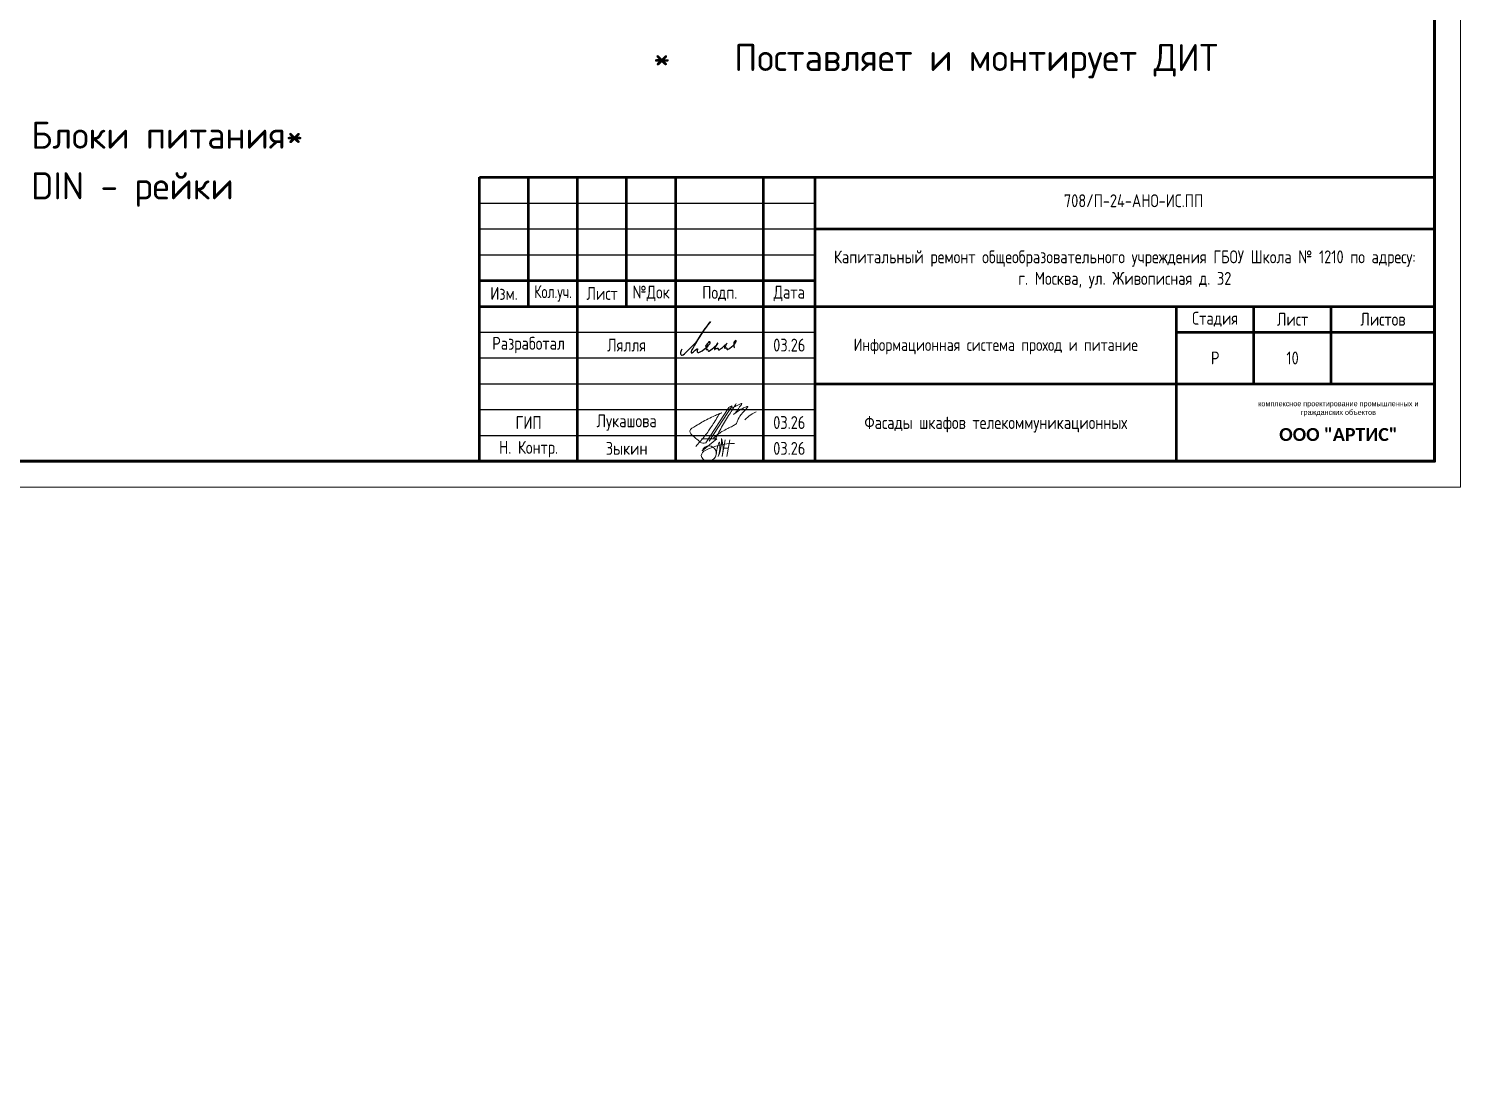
# Model space of a CAD drawing. Header units: millimetres. Extents: x -695119 to 412940, y -249585 to 622758.
# Drawn here: x -480843 to -453109, y 53865 to 74249 of the extents above; entities that cross this region are included whole.
import ezdxf
from ezdxf.enums import TextEntityAlignment as Align

# ---------------------------------------------------------------- set-up
doc = ezdxf.new("R2010")
doc.units = ezdxf.units.MM
for name, color, linetype, lineweight in [('(АР) Текст', 7, 'Continuous', 25), ('__ФОРМАТ', 7, 'Continuous', 40), ('Подписи', 7, 'Continuous', 13)]:
    doc.layers.add(name, color=color, linetype=linetype, lineweight=lineweight)
for name, color, linetype in [('__НАДПИСИ', 7, 'Continuous'), ('СОТ', 7, 'Continuous'), ('стена', 20, 'Continuous')]:
    doc.layers.add(name, color=color, linetype=linetype)
doc.layers.add('PDF _СОТ', color=7, linetype='Continuous', true_color=0xb82d00)
doc.layers.add('Границы листа', color=7, linetype='Continuous', lineweight=0, plot=False)
doc.layers.add('ОФ_подписи', color=5, linetype='Continuous', lineweight=13, true_color=0x0000ff)
doc.styles.add('GOST 2.304 type A', font='', dxfattribs={"height": 250})
doc.styles.add('GOST-2.304_Type-B_italic', font='')
doc.styles.add('ISOCPEUR', font='isocpeur.ttf', dxfattribs={"width": 0.9, "height": 350})
doc.styles.add('RubezhCAD', font='', dxfattribs={"oblique": 10})
doc.styles.get("Standard").update_dxf_attribs({"font": ''})
doc.styles.add('ГОСТ 2.304', font='')
doc.styles.get('GOST 2.304 type A').set_extended_font_data('GOST 2.304 type A')
doc.styles.get('GOST-2.304_Type-B_italic').set_extended_font_data('GOST type B')
doc.styles.get('RubezhCAD').set_extended_font_data('GOST type A')
doc.styles.get('Standard').set_extended_font_data('GOST type B')
doc.styles.get('ГОСТ 2.304').set_extended_font_data('GOST 2.304 type A')

# ---------------------------------------------------------------- blocks, each defined once
blk = doc.blocks.new('*U12')
at = {"lineweight": -2}
blk.add_lwpolyline([(20, 5), (415, 5), (415, 292), (20, 292)], close=True, dxfattribs=at)
at = {"layer": 'Границы листа'}
blk.add_lwpolyline([(420, 0), (0, 0), (0, 297), (420, 297)], close=True, dxfattribs=at)
at = {"lineweight": 13, "oblique": 10, "flags": 8}
blk.add_attdef('ФОРМАТ', (380.94, 1.12), '', height=3, dxfattribs=at)
blk = doc.blocks.new('П_Зыкин')
at = {"layer": 'ОФ_подписи', "color": 5, "ltscale": 100, "transparency": 33554687}
for p, q in [((142, 249), (62, -174)), ((102, 37), (218, 37)), ((258, 249), (178, -174))]:
    blk.add_line(p, q, dxfattribs=at)
blk.add_lwpolyline([(-462, 273), (-74, 273), (-446, -30)], dxfattribs=at)
for centre, radius, start, end in [((-271, -94), 186, 314.2393, 159.9348), ((345, -1372), 1523, 88.8758, 117.8788), ((1109, -252), 1204, 158.7593, 174.231), ((-1024, 224), 1068, 337.8144, 2.8859), ((-849, 72), 852, 342.8308, 7.4815), ((-9, 182), 4.48, 8.9691, 155.6551), ((-643, 22), 732, 344.4555, 20.462), ((-318, -169), 151, 108.7568, 173.4251), ((-287, -115), 185, 191.5358, 322.3512)]:
    blk.add_arc(centre, radius, start, end, dxfattribs=at)
blk = doc.blocks.new('П_Лукашова')
at = {"layer": 'ОФ_подписи', "color": 5}
for p, q in [((221, 339), (-221, -339)), ((286, 371), (-156, -307)), ((283, 370), (218, 338))]:
    blk.add_line(p, q, dxfattribs=at)
for points in [[(366, 415), (236, 213), (85, -37), (-50, -300)], [(221, 301), (344, 360), (434, 401), (475, 416), (464, 395), (420, 336), (342, 232), (310, 203), (337, 221), (420, 283), (490, 322), (558, 352), (576, 358), (491, 240), (403, 113), (374, 49), (360, 20)], [(-221, -339), (-276, -344), (-368, -289), (-446, -221), (-505, -166), (-522, -116), (-412, -16), (-295, 56), (-173, 120), (-49, 179), (33, 216), (87, 237), (52, 221), (11, 167), (-59, 51), (-126, -52), (-177, -132), (-256, -231), (-409, -409)], [(360, 20), (294, -18), (203, -65), (91, -124), (-73, -248)], [(530, 102), (646, 199), (748, 254)]]:
    blk.add_spline(points, degree=3, dxfattribs=at)
blk = doc.blocks.new('штамп')
at = {"layer": '__ФОРМАТ', "linetype": 'Continuous', "lineweight": 50}
for p, q in [((531929, 45357), (531929, 50857)), ((531929, 50857), (550429, 50857)), ((532879, 48357), (532879, 50857)), ((533829, 45357), (533829, 50857)), ((534779, 48357), (534779, 50857)), ((535729, 45357), (535729, 50857)), ((537429, 45357), (537429, 50857)), ((538429, 45357), (538429, 50857)), ((550429, 45357), (550429, 50857)), ((538429, 49857), (550429, 49857)), ((531929, 48857), (538429, 48857)), ((531929, 48357), (550429, 48357)), ((545429, 45357), (545429, 48357)), ((546929, 46857), (546929, 48357)), ((548429, 46857), (548429, 48357)), ((545429, 47857), (550429, 47857)), ((538429, 46857), (550429, 46857)), ((531929, 45357), (550429, 45357))]:
    blk.add_line(p, q, dxfattribs=at)
at = {"layer": '__ФОРМАТ', "linetype": 'Continuous', "lineweight": -2}
for p, q in [((531929, 50357), (538429, 50357)), ((531929, 49857), (538429, 49857)), ((531929, 49357), (538429, 49357)), ((531929, 48857), (538429, 48857)), ((531929, 47857), (538429, 47857)), ((531929, 47357), (538429, 47357)), ((531929, 46857), (538429, 46857)), ((538429, 46857), (550429, 46857)), ((531929, 46357), (538429, 46357)), ((531929, 45857), (538429, 45857))]:
    blk.add_line(p, q, dxfattribs=at)
at = {"layer": 'Подписи', "color": 5, "lineweight": 25}
blk.add_lwpolyline([(535847, 47525), (535833, 47500), (535823, 47461), (535824, 47440), (535829, 47423), (535840, 47414), (535857, 47413), (535876, 47421), (535897, 47435), (535917, 47454), (536005, 47539), (536088, 47624), (536142, 47690), (536203, 47776), (536266, 47874), (536323, 47953), (536362, 48009), (536395, 48059), (536405, 48060), (536397, 48045), (536295, 47925), (536205, 47790), (536095, 47603), (536059, 47544), (536038, 47506), (536029, 47485), (536027, 47473), (536027, 47462), (536031, 47457), (536037, 47454), (536045, 47456), (536057, 47466), (536072, 47479), (536107, 47506), (536133, 47525), (536147, 47532), (536152, 47532), (536153, 47529), (536150, 47520), (536147, 47504), (536146, 47491), (536148, 47479), (536150, 47471), (536157, 47465), (536166, 47462), (536178, 47464), (536189, 47469), (536215, 47480), (536240, 47498), (536281, 47529), (536306, 47550), (536324, 47567), (536342, 47582), (536372, 47609), (536388, 47629), (536397, 47646), (536399, 47657), (536398, 47666), (536393, 47671), (536383, 47671), (536372, 47667), (536356, 47653), (536336, 47632), (536323, 47612), (536313, 47599), (536309, 47587), (536310, 47579), (536315, 47575), (536326, 47579), (536335, 47585), (536344, 47592), (536348, 47595), (536352, 47596), (536354, 47595), (536355, 47592), (536349, 47583), (536342, 47575), (536334, 47561), (536326, 47547), (536322, 47538), (536320, 47531), (536321, 47523), (536325, 47519), (536328, 47519), (536333, 47524), (536338, 47527), (536344, 47526), (536346, 47520), (536351, 47508), (536355, 47498), (536359, 47493), (536366, 47491), (536375, 47491), (536385, 47497), (536412, 47513), (536436, 47532), (536466, 47559), (536491, 47583), (536517, 47607), (536529, 47621), (536545, 47642), (536547, 47643), (536546, 47644), (536543, 47644), (536541, 47642), (536538, 47637), (536499, 47577), (536491, 47558), (536482, 47544), (536480, 47535), (536479, 47529), (536481, 47524), (536483, 47522), (536489, 47523), (536494, 47526), (536502, 47532), (536512, 47539), (536522, 47544), (536530, 47548), (536541, 47549), (536547, 47546), (536550, 47541), (536551, 47531), (536552, 47525), (536553, 47521), (536558, 47517), (536562, 47515), (536568, 47515), (536575, 47517), (536583, 47523), (536596, 47533), (536617, 47547), (536636, 47561), (536659, 47583), (536688, 47609), (536702, 47620), (536713, 47630), (536721, 47636), (536727, 47641), (536727, 47643), (536726, 47644), (536723, 47643), (536720, 47638), (536715, 47629), (536693, 47594), (536681, 47575), (536676, 47566), (536674, 47557), (536677, 47551), (536679, 47547), (536684, 47546), (536689, 47549), (536695, 47552), (536700, 47554), (536709, 47554), (536716, 47551), (536717, 47545), (536719, 47535), (536721, 47527), (536725, 47524), (536731, 47520), (536741, 47523), (536747, 47528), (536757, 47534), (536779, 47550), (536809, 47572), (536842, 47600), (536865, 47623), (536880, 47642), (536895, 47664), (536899, 47675), (536901, 47684), (536898, 47689), (536891, 47693), (536881, 47689), (536873, 47682), (536862, 47668), (536856, 47654), (536855, 47638), (536856, 47622), (536856, 47598), (536858, 47583), (536860, 47572), (536864, 47560), (536871, 47551)], dxfattribs=at)
at = {"layer": 'ОФ_подписи'}
for name, p, xscale, yscale, zscale in [('П_Лукашова', (536533, 46057), 1.010226427429054, 1.010226427429054, 1.010226427429054), ('П_Зыкин', (536581, 45585), 0.7621923841183493, 0.7621923841183493, 0.7621923841183493)]:
    blk.add_blockref(name, p, dxfattribs=dict(at, xscale=xscale, yscale=yscale, zscale=zscale))
at = {"color": 0, "transparency": 33554687, "attachment_point": 5, "style": 'ГОСТ 2.304'}
for s, insert, char_height, width in [('{\\fArial|b0|i0|c204|p34;комплексное проектирование промышленных и гражданских объектов}', (548566, 46374), 100, 3372.21), ('{\\fCorbel Light|b1|i0|c204|p34;ООО "АРТИС"}', (548566, 45874), 250, 4171.2)]:
    blk.add_mtext(s, dxfattribs=dict(at, insert=insert, char_height=char_height, width=width))
at = {"layer": '__НАДПИСИ', "lineweight": 9, "ltscale": 2, "style": 'ISOCPEUR', "flags": 1}
blk.add_attdef('NOTATION', (548864, 51134), '', height=250, dxfattribs=at)
at = {"layer": '__НАДПИСИ', "lineweight": 9, "ltscale": 2, "style": 'RubezhCAD', "oblique": 10}
blk.add_attdef('SHEET', text='', height=250, dxfattribs=at).set_placement((547679, 47357), align=Align.MIDDLE_CENTER)
at = {"layer": '__ФОРМАТ', "color": 7, "linetype": 'Continuous', "lineweight": 20, "attachment_point": 5, "style": 'GOST 2.304 type A'}
for s, insert, char_height, width in [('Капитальный ремонт общеобразовательного учреждения ГБОУ Школа № 1210 по адресу:      \\Pг. Москва, ул. Живописная д. 32', (544429, 49073), 250, 12000), ('\\pi-7.5,l7.5,t7.5;{\\W0.9;\\C256;Кол.уч.}', (533354, 48607), 250, 950), ('Информационная система проход и питание \\P ', (541929, 47381), 240, 7000)]:
    blk.add_mtext(s, dxfattribs=dict(at, insert=insert, char_height=char_height, width=width))
at = {"layer": '__ФОРМАТ', "color": 7, "linetype": 'Continuous', "lineweight": 20, "char_height": 250, "attachment_point": 5, "line_spacing_factor": 1.2, "style": 'GOST 2.304 type A'}
for s, insert, width in [('\\pi-7.5,l7.5,t7.5;{\\C256;Изм.}', (532404, 48607), 950), ('\\pi-7.5,l7.5,t7.5;{\\C256;Лист}', (534304, 48607), 950), ('\\pi-7.5,l7.5,t7.5;{\\C256;№Док}', (535254, 48607), 950), ('\\pi-7.5,l7.5,t7.5;{\\C256;Подп.}', (536584, 48607), 1710.72), ('\\pi-7.5,l7.5,t7.5;{\\C256;Дата}', (537929, 48607), 1000), ('\\pi-7.5,l7.5,t7.5;{\\C256;Стадия}', (546179, 48107), 1500), ('\\pi-7.5,l7.5,t7.5;{\\C256;Лист}', (547679, 48107), 1500), ('\\pi-7.5,l7.5,t7.5;{\\C256;Листов}', (549429, 48107), 2000), ('\\pi-7.5,l7.5,t7.5;{\\C256;Разработал}', (532879, 47607), 1900), ('{\\C256;Лялля}', (534779, 47607), 1900), ('{\\C256;03.26}', (537929, 47607), 1000), ('\\pi-750,l750,t750;{\\C256;Р}', (546179, 47357), 1500), ('\\pi-7.5,l7.5,t7.5;{\\C256;ГИП}', (532879, 46107), 1900), ('{\\C256;Лукашова}', (534779, 46107), 1900), ('{\\C256;03.26}', (537929, 46107), 1000), ('{\\C256;Н. Контр. }', (532879, 45592), 1900), ('\\pi-750,l750,t750;{\\C256;Зыкин}', (534779, 45607), 1900), ('{\\C256;03.26}', (537929, 45607), 1000)]:
    blk.add_mtext(s, dxfattribs=dict(at, insert=insert, width=width))
at = {"layer": 'стена', "color": 18, "true_color": 0x000000, "insert": (543249, 50527), "char_height": 250, "width": 3851.47, "attachment_point": 1, "style": 'GOST 2.304 type A'}
blk.add_mtext('708/П-24-АНО-ИС.ПП', dxfattribs=at)

msp = doc.modelspace()

# ---------------------------------------------------------------- hatches: boundary and pattern name
at = {"lineweight": 0, "true_color": 0xc7c8ca}
h = msp.add_hatch(color=9, dxfattribs=at)
h.dxf.hatch_style = 1
h.paths.add_polyline_path([(-491549.468, 70254.534), (-491212.534, 70254.534), (-491212.534, 77496.723), (-481665.797, 77496.723), (-481665.797, 69302.754), (-481335.518, 69302.754), (-481335.518, 77970.909), (-491549.468, 77970.909)])
h.paths.add_polyline_path([(-491212.534, 70254.534), (-491549.468, 70254.534), (-491549.468, 69814.077), (-491212.534, 69814.077)], flags=17)
h.paths.add_polyline_path([(-491212.534, 69814.077), (-491549.468, 69814.077), (-491549.468, 69302.754), (-491212.534, 69302.754)], flags=17)
h.paths.add_polyline_path([(-481335.518, 68829.712), (-481335.518, 69302.754), (-491549.468, 69302.754), (-491549.468, 68829.712)])
h.paths.add_polyline_path([(-466702.069, 78000.672), (-463359.044, 78000.672), (-463359.044, 78781.368), (-466702.069, 78781.368)], flags=9)
h.paths.add_polyline_path([(-491666.76, 77985.16), (-488610.229, 77985.16), (-488610.229, 78765.856), (-491666.76, 78765.856)], flags=9)
h.paths.add_polyline_path([(-465548.911, 53865.254), (-463385.627, 53865.254), (-463385.627, 54645.95), (-465548.911, 54645.95)], flags=9)
h.paths.add_polyline_path([(-465548.911, 54440.017), (-463385.627, 54440.017), (-463385.627, 55220.713), (-465548.911, 55220.713)], flags=9)
h.paths.add_polyline_path([(-477384.787, 65145.67), (-476386.219, 65145.67), (-476386.219, 66286.891), (-477384.787, 66286.891)], flags=9)
h.paths.add_polyline_path([(-477361.012, 64218.897), (-476409.994, 64218.897), (-476409.994, 65360.119), (-477361.012, 65360.119)], flags=9)
h.paths.add_polyline_path([(-477361.012, 63299.079), (-476409.994, 63299.079), (-476409.994, 64440.3), (-477361.012, 64440.3)], flags=9)
h.paths.add_polyline_path([(-477313.461, 62372.306), (-476457.545, 62372.306), (-476457.545, 63513.527), (-477313.461, 63513.527)], flags=9)
h.paths.add_polyline_path([(-477479.889, 76273.897), (-476291.117, 76273.897), (-476291.117, 77415.118), (-477479.889, 77415.118)], flags=9)
h.paths.add_polyline_path([(-477479.889, 75347.124), (-476291.117, 75347.124), (-476291.117, 76488.345), (-477479.889, 76488.345)], flags=9)
h.paths.add_polyline_path([(-477503.665, 74420.351), (-476267.342, 74420.351), (-476267.342, 75561.572), (-477503.665, 75561.572)], flags=9)
h.paths.add_polyline_path([(-477479.889, 73493.579), (-476291.117, 73493.579), (-476291.117, 74634.8), (-477479.889, 74634.8)], flags=9)
h.paths.add_polyline_path([(-477479.889, 72566.806), (-476291.117, 72566.806), (-476291.117, 73708.027), (-477479.889, 73708.027)], flags=9)
h.paths.add_polyline_path([(-477432.338, 71640.033), (-476338.668, 71640.033), (-476338.668, 72781.254), (-477432.338, 72781.254)], flags=9)
h.paths.add_polyline_path([(-477479.889, 70713.26), (-476291.117, 70713.26), (-476291.117, 71854.481), (-477479.889, 71854.481)], flags=9)
h.paths.add_polyline_path([(-477361.012, 69779.534), (-476409.994, 69779.534), (-476409.994, 70920.755), (-477361.012, 70920.755)], flags=9)
h.paths.add_polyline_path([(-477361.012, 68852.761), (-476409.994, 68852.761), (-476409.994, 69993.982), (-477361.012, 69993.982)], flags=9)
h.paths.add_polyline_path([(-477361.012, 67925.988), (-476409.994, 67925.988), (-476409.994, 69067.209), (-477361.012, 69067.209)], flags=9)
h.paths.add_polyline_path([(-477361.012, 67006.17), (-476409.994, 67006.17), (-476409.994, 68147.391), (-477361.012, 68147.391)], flags=9)
h.paths.add_polyline_path([(-477361.012, 66079.397), (-476409.994, 66079.397), (-476409.994, 67220.618), (-477361.012, 67220.618)], flags=9)
h.paths.add_polyline_path([(-477856.003, 56426.868), (-473626.126, 56426.868), (-473626.126, 57832.564), (-477856.003, 57832.564)], flags=9)
h.paths.add_polyline_path([(-469622.458, 56548.271), (-465323.515, 56548.271), (-465323.515, 57328.967), (-469622.458, 57328.967)], flags=9)
h.paths.add_polyline_path([(-469798.553, 58423.119), (-467907.95, 58423.119), (-467907.95, 59203.815), (-469798.553, 59203.815)], flags=9)
h.paths.add_polyline_path([(-471474.657, 56003.07), (-468981.649, 56003.07), (-468981.649, 57411.068), (-471474.657, 57411.068)], flags=9)
h.paths.add_polyline_path([(-477170.003, 54080.527), (-473063.676, 54080.527), (-473063.676, 55486.223), (-477170.003, 55486.223)], flags=9)
h.paths.add_polyline_path([(-474545.99, 55773.793), (-472867.865, 55773.793), (-472867.865, 56420.668), (-474545.99, 56420.668)], flags=9)
h.paths.add_polyline_path([(-477881.605, 55773.793), (-476278.48, 55773.793), (-476278.48, 56420.668), (-477881.605, 56420.668)], flags=9)
h.paths.add_polyline_path([(-468262.873, 54487.561), (-467072.133, 54487.561), (-467072.133, 55268.257), (-468262.873, 55268.257)], flags=9)
h.paths.add_polyline_path([(-478315.442, 59185.074), (-472293.444, 59185.074), (-472293.444, 59965.77), (-478315.442, 59965.77)], flags=9)

# ---------------------------------------------------------------- block references
at = {"layer": '__ФОРМАТ', "lineweight": 60, "xscale": 99.9999999999996, "yscale": 99.9999999999996, "zscale": 99.9999999999996}
msp.add_blockref('*U12', (-495109.251, 65372.066), dxfattribs=at)
at = {"layer": 'PDF _СОТ', "color": 0}
msp.add_blockref('штамп', (-1004037.875, 20515.029), dxfattribs=at)

# ---------------------------------------------------------------- texts
at = {"layer": '(АР) Текст', "color": 7, "char_height": 525, "width": 19532.75852, "attachment_point": 4, "style": 'GOST-2.304_Type-B_italic'}
for s, insert in [('\\pi-1575,l2100,t2100;{\\C256;*^IПоставляет и монтирует ДИТ }', (-469272.905, 73619.594)), ('{\\C256;Блоки питания*}', (-480793.968, 72187.274)), ('{\\C256;DIN - рейки}', (-480793.968, 71134.517))]:
    msp.add_mtext(s, dxfattribs=dict(at, insert=insert))
at = {"layer": 'СОТ', "char_height": 250, "attachment_point": 5, "style": 'GOST 2.304 type A'}
for s, insert, width in [('10', (-456359.251, 67872.066), 1500), ('Фасады шкафов телекоммуникационных', (-462109.251, 66587.917), 7000)]:
    msp.add_mtext(s, dxfattribs=dict(at, insert=insert, width=width))

doc.saveas('drawing.dxf')
